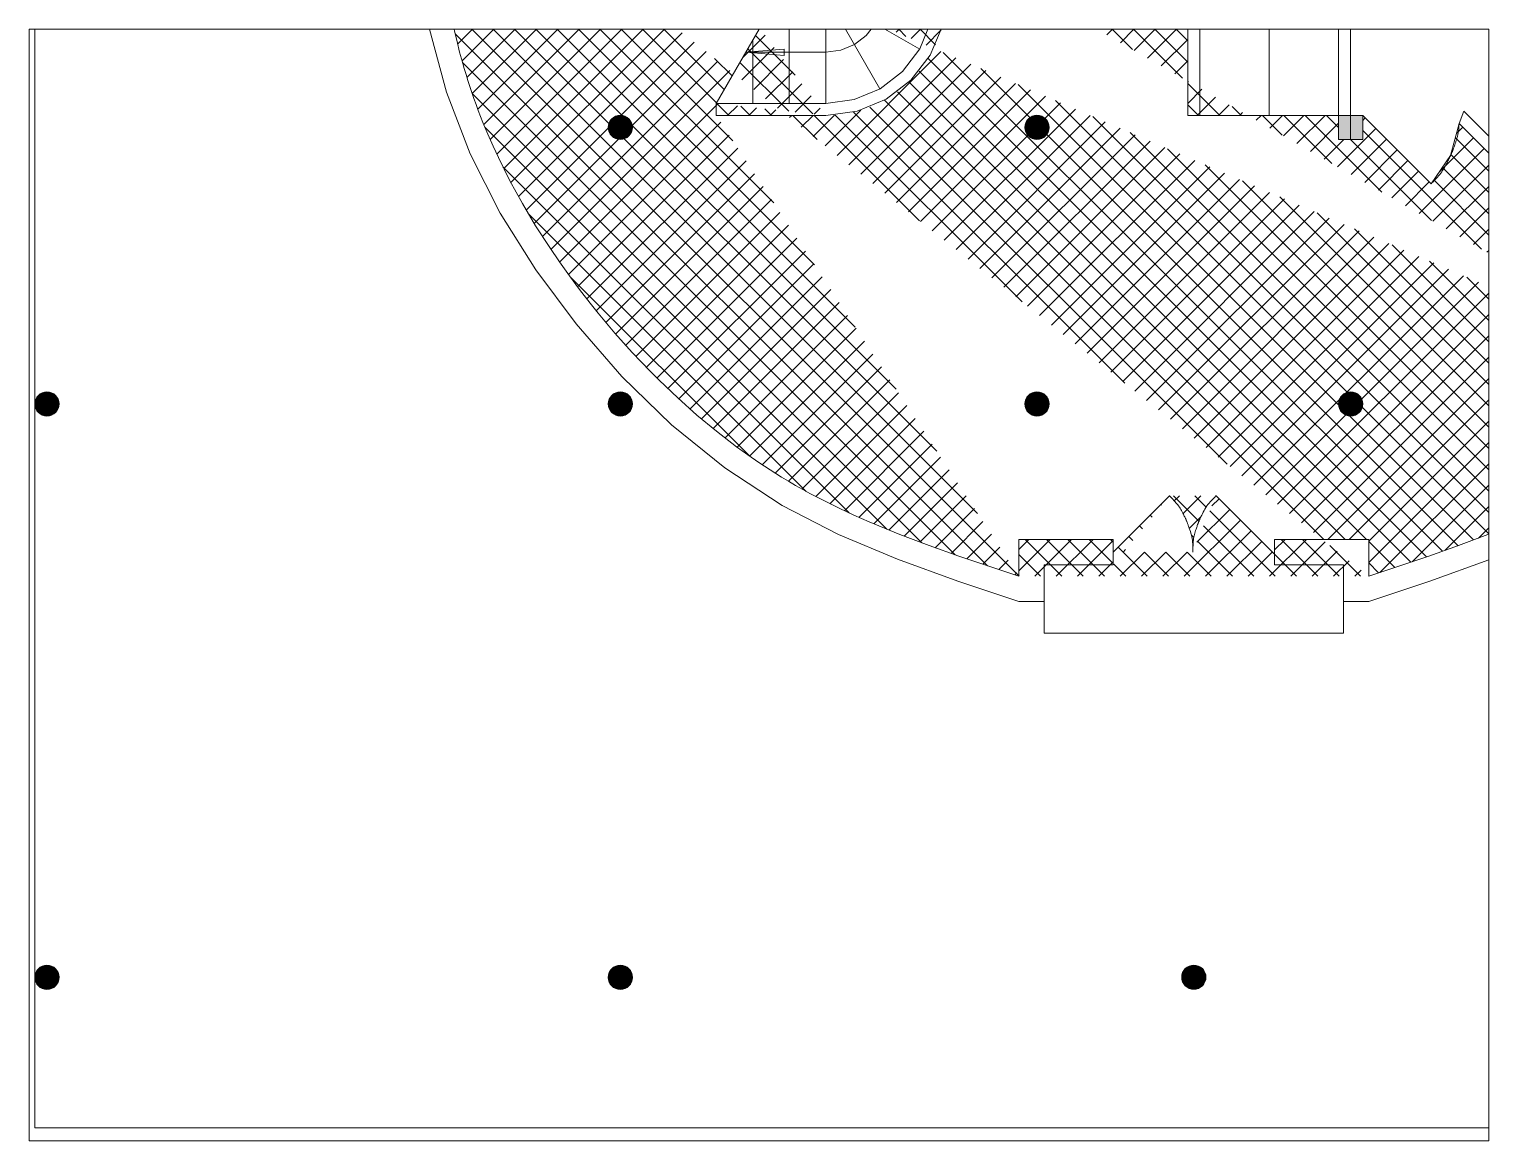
# Paper-space layout 'www.ceco.net' of a CAD drawing. Header units: inches. Extents: x 1.05 to 9.45, y 0.8 to 7.2.
# The model-space entities are those that its viewports show. They can reach past a viewport. Long polylines and large blocks are cut down to what shows.
import ezdxf

# ---------------------------------------------------------------- set-up
doc = ezdxf.new("R2010")
doc.units = ezdxf.units.IN
doc.header["$MEASUREMENT"] = 0
doc.layers.add('ceco.net 270 Villa Savoye ground floor', color=7, linetype='Continuous', lineweight=15)
doc.layers.add('ceco.net 270 Villa Savoye ground floor - auxiliar', color=9, linetype='Continuous', lineweight=15)

msp = doc.modelspace()

# ---------------------------------------------------------------- hatches: boundary and pattern name
at = {"layer": 'ceco.net 270 Villa Savoye ground floor - auxiliar'}
h = msp.add_hatch(dxfattribs=at)
h.set_pattern_fill('ANSI37', color=256, style=0)
h.set_pattern_definition([(45, (0, 0), (-0.0883883476483184, 0.0883883476483185), []), (135, (0, 0), (-0.0883883476483185, -0.0883883476483184), [])])
edge = h.paths.add_edge_path(flags=17)
edge.add_ellipse((3.589844641325982, 12.41040265239951), major_axis=(-0.3393362009102772, 0), ratio=0.635064488573102, start_angle=0, end_angle=360)
edge = h.paths.add_edge_path(flags=16)
edge.add_spline(control_points=[(7.092544736490558, 11.67560178120666), (7.092544736490558, 11.677469904371), (7.090962097966703, 11.72751456081405), (7.068837269138681, 11.76940485698503), (7.065693826152055, 11.77519417021474), (7.038468001703485, 11.81865645495064), (6.998681131742054, 11.84451054525167), (6.993094636267223, 11.84786582443296), (6.986272787588943, 11.85154846857684), (6.963092009540188, 11.86312073905312), (6.915852493728785, 11.87534021281555), (6.84199957751016, 11.87452690106514), (6.791439038200047, 11.84815113300401), (6.758464297708421, 11.82796586440135), (6.729129648820269, 11.79380768277655), (6.718978253988836, 11.77519417021473), (6.71529552976779, 11.76940485698503), (6.692453984510326, 11.72773014024471), (6.691910646327153, 11.67553183731058), (6.692351762777263, 11.62647372661671), (6.718691889305185, 11.57581644694225), (6.738884375684347, 11.54293821130557), (6.773135810592845, 11.51280883354585), (6.791580863917949, 11.50114688949495), (6.841813767882126, 11.47560489623345), (6.912282186393918, 11.47664754301918), (6.95648990445149, 11.48455794946332), (6.986272787588943, 11.49802633307893), (6.993094636267223, 11.50114688949495), (6.998681131742054, 11.5050642564041), (7.038418459608693, 11.53294965283868), (7.065693826152055, 11.57597509666121), (7.07860248692372, 11.60099224302342), (7.091954233563406, 11.6474763050067), (7.092544736490558, 11.6738374665926), (7.092544736490558, 11.67560178120666)], knot_values=[0, 0, 0, 1, 2, 3, 4, 5, 6, 7, 8, 9, 10, 11, 12, 13, 14, 15, 16, 17, 18, 19, 20, 21, 22, 23, 24, 25, 26, 27, 28, 29, 30, 31, 32, 33, 34, 34, 34], degree=2, periodic=0)
edge = h.paths.add_edge_path()
edge.add_line((3.250508440415705, 10.7498621176829), (3.250508440415704, 11.95996831360112))
edge.add_line((3.250508440415704, 11.95996831360112), (4.151325405534374, 11.95996821357699))
edge.add_line((4.151325405534374, 11.95996821357699), (4.151325405534374, 12.05962358329192))
edge.add_line((4.151325405534374, 12.05962358329192), (3.250508440415705, 12.05962358329192))
edge.add_line((3.250508440415705, 12.05962358329192), (3.250508440415705, 12.76118074436845))
edge.add_line((3.250508440415705, 12.76118074436845), (4.751192452110886, 12.76118074436845))
edge.add_line((4.751192452110886, 12.76118074436845), (4.751192452110886, 12.55983526015349))
edge.add_line((4.751192452110886, 12.55983526015349), (4.850848598916191, 12.55983526015349))
edge.add_line((4.850848598916191, 12.55983526015349), (4.850848598916191, 11.95996831360112))
edge.add_line((4.850848598916191, 11.95996831360112), (7.163117344192172, 11.95996831360112))
edge.add_line((7.163117344192172, 11.95996831360112), (7.163117344192176, 18.21189638986115))
edge.add_line((7.163117344192176, 18.21189638986115), (8.302650911092877, 18.21189638986115))
edge.add_line((8.302650911092877, 18.21189638986115), (8.302650911092877, 13.75128175352723))
edge.add_line((8.302650911092877, 13.75128175352723), (9.552212927612295, 13.02893795358414))
edge.add_line((9.552212927612295, 13.02893795358414), (9.552212927612345, 8.391934855108834))
edge.add_line((9.552212927612345, 8.391934855108834), (10.80177504415595, 8.391934855108829))
edge.add_line((10.80177504415595, 8.391934855108829), (10.80177504415595, 8.192674173952184))
edge.add_line((10.80177504415595, 8.192674173952184), (11.0010357253126, 8.192674173952197))
edge.add_line((11.0010357253126, 8.192674173952197), (11.0010357253126, 8.391934855108829))
edge.add_line((11.0010357253126, 8.391934855108829), (11.56770118763463, 7.825269424999419))
edge.add_line((11.56770118763463, 7.825269424999419), (11.72861015924043, 8.058625340965003))
edge.add_line((11.72861015924043, 8.058625340965003), (11.79943914229531, 8.324142623350522))
edge.add_line((11.79943914229531, 8.324142623350522), (13.97735310878196, 6.144296223743736))
edge.add_spline(control_points=[(3.249683593967974, 10.7498621176829), (3.274523616145208, 10.49581651325073), (3.299215682922022, 10.22561036412137), (3.363758462062304, 9.69375828132809), (3.403609686282079, 9.432134726841046), (3.483425361747893, 9.060461748344292), (3.511578102452678, 8.94522701309133), (3.562546749122027, 8.763847177667348), (3.582905572749073, 8.696731365490084), (3.626634127165714, 8.563538090446523), (3.650034242040622, 8.497321757334214), (3.724644824231743, 8.299881720742718), (3.78026650512962, 8.169866019668628), (3.963165167855251, 7.785240836691561), (4.106490049145523, 7.536049980639183), (4.371391220368871, 7.138846471888347), (4.483260804075596, 6.985723655599379), (4.690100467360654, 6.724358167677958), (4.782397620805797, 6.614352339457465), (4.972983737014447, 6.400733184730287), (5.071320956499734, 6.29707631325644), (5.3751777532549, 5.997139307044522), (5.589538956329854, 5.811905625481816), (5.935912701308478, 5.556130980707659), (6.060072512667744, 5.472206043995892), (6.264127324766255, 5.347258004496274), (6.342030507914873, 5.302498672934583), (6.500680940389528, 5.216833980069458), (6.581332142345668, 5.175932119223737), (6.826840629373098, 5.058183335487228), (6.99525923653656, 4.98629732433933), (7.486563522512084, 4.793354441115948), (7.818054612553155, 4.683076784997819), (8.153218253326816, 4.572802317427262)], knot_values=[0, 0, 0, 0, 31.90571638801431, 31.90571638801431, 63.81143277602862, 63.81143277602862, 78.39637500749345, 78.39637500749345, 87.08060962636155, 87.08060962636155, 95.76484424522964, 95.76484424522964, 113.1333134829658, 113.1333134829658, 147.8702519584382, 147.8702519584382, 170.557682797846, 170.557682797846, 187.7096894227954, 187.7096894227954, 204.8616960477449, 204.8616960477449, 239.1657092976437, 239.1657092976437, 257.5786780389198, 257.5786780389198, 268.6959322039036, 268.6959322039036, 279.8131863688874, 279.8131863688874, 302.0476946988551, 302.0476946988551, 343.3500527779183, 343.3500527779183, 343.3500527779183, 343.3500527779183], degree=3, periodic=0)
edge.add_line((5.645806720532705, 8.391934955132959), (6.552878094826329, 8.391934955132964))
edge.add_line((5.645806720532705, 8.491539389460167), (5.645806720532705, 8.391934955132964))
edge.add_line((5.645806720532705, 8.491539389460172), (6.137730020524625, 9.340495240608043))
edge.add_line((5.041821880341815, 9.340495240608046), (6.552878094826331, 9.340495240608043))
edge.add_line((5.041821880341816, 10.29114032914142), (5.041821880341816, 9.340495240608046))
edge.add_line((5.041821880341817, 10.39079657597086), (5.041821880341816, 10.29114032914142))
edge.add_line((6.553900922817476, 10.39079709935717), (5.041821880341817, 10.39079657597086))
edge.add_arc((6.553900922817476, 9.391365734072401), 0.9994313652847717, 269.9413629196299, 450.0586370803699)
edge.add_spline(control_points=[(13.97735310878196, 6.144296223743736), (13.79083162984775, 5.964462306018868), (13.59457269336023, 5.797158722534028), (13.26816941889237, 5.556130980707659), (13.1440096075331, 5.472206043995892), (12.93995479543459, 5.347258004496274), (12.86205161228597, 5.302498672934583), (12.70340117981131, 5.216833980069458), (12.62274997785517, 5.175932119223737), (12.37724149082775, 5.058183335487228), (12.20882288366428, 4.98629732433933), (11.71751859192482, 4.79335443885236), (11.38602749568244, 4.683076781017315), (11.05086384872731, 4.57280231145669)], knot_values=[207.9011381230559, 207.9011381230559, 207.9011381230559, 207.9011381230559, 239.1657092976437, 239.1657092976437, 257.5786780389198, 257.5786780389198, 268.6959322039036, 268.6959322039036, 279.8131863688874, 279.8131863688874, 302.0476946988551, 302.0476946988551, 343.3500535233272, 343.3500535233272, 343.3500535233272, 343.3500535233272], degree=3, periodic=0)
edge.add_line((8.153218253326818, 4.572802317427262), (8.153218253326818, 4.877795801215805))
edge.add_line((8.153218253326818, 4.877795801215805), (8.933686278515477, 4.877795801215805))
edge.add_line((8.933686278515477, 4.668036676351329), (8.933686278515477, 4.877795801215805))
edge.add_line((9.40069546678797, 5.239977139534159), (8.933686278515477, 4.772916238783563))
edge.add_spline(control_points=[(9.593753560345263, 4.772916219725157), (9.593753560345263, 4.77696249179689), (9.592326797996, 4.886823993600123), (9.55552425056083, 4.995724801203137), (9.550143360040318, 5.010518640780722), (9.542858632567143, 5.02886076507539), (9.544108494205158, 5.025713754071917), (9.543894051850282, 5.026253695798184), (9.543846458978074, 5.026357609170377), (9.543958198560086, 5.026097413771224), (9.54373461978147, 5.026624632477521), (9.545037732399416, 5.023551776668666), (9.537442635470358, 5.04146169281549), (9.530942816927192, 5.055581086335088), (9.488265297046096, 5.142892831231948), (9.423180110266456, 5.216439061417016), (9.412494504129825, 5.227973336566507), (9.398671112410257, 5.242036693632635), (9.401042831473346, 5.239623803025081), (9.400681043789708, 5.239991871114331), (9.400680331465043, 5.239992595804515), (9.40069550125808, 5.239977162673423), (9.40069550125808, 5.239977162673423)], knot_values=[0, 0, 0, 1, 2, 3, 4, 5, 6, 7, 8, 9, 10, 11, 12, 13, 14, 15, 16, 17, 18, 19, 20, 21, 21, 21], degree=2, periodic=0)
edge.add_spline(control_points=[(9.786811619432463, 5.239977162673423), (9.783921886603595, 5.237087429844557), (9.706526732737283, 5.157673757022298), (9.656559293261335, 5.055581086335048), (9.650061447634195, 5.041461692815495), (9.642469909458494, 5.023551776668666), (9.643772411490902, 5.026624632477527), (9.643548937472206, 5.026097413771224), (9.643507606868585, 5.025984742878376), (9.64361306884028, 5.026253695798184), (9.643398626485403, 5.025713754071905), (9.644648488123412, 5.028860765075402), (9.63736376065023, 5.010518640780728), (9.631982870129711, 4.995724801203085), (9.600466435486824, 4.90262859741187), (9.59449702243576, 4.805185688790807), (9.593898099908015, 4.789590262121634), (9.59372876127691, 4.770055406329086), (9.593757815192738, 4.773407057705088), (9.593753383239111, 4.772895788808782), (9.593753374513037, 4.772894782170187), (9.593753560345263, 4.772916219725157), (9.593753560345263, 4.772916219725157)], knot_values=[0, 0, 0, 1, 2, 3, 4, 5, 6, 7, 8, 9, 10, 11, 12, 13, 14, 15, 16, 17, 18, 19, 20, 21, 21, 21], degree=2, periodic=0)
edge.add_line((9.786811635755846, 5.239977139534159), (10.27039582353865, 4.754170791393955))
edge.add_line((10.27039582353865, 4.668036676351329), (10.27039582353865, 4.877795801215805))
edge.add_line((11.05086384872732, 4.877795801215805), (10.27039582353865, 4.877795801215805))
edge.add_line((11.05086384872732, 4.57280231145669), (11.05086384872732, 4.877795801215805))

# ---------------------------------------------------------------- linework, layer by layer
at = {"layer": 'ceco.net 270 Villa Savoye ground floor'}
for p, q in [((10.80177504415596, 8.192674173952184), (10.80177504415596, 18.21189638986114)), ((10.90137947848315, 8.192674173952184), (10.90137947848315, 18.21189638986114)), ((9.552212927612345, 8.391934855108834), (9.552212927612345, 17.01216249675639)), ((9.651869174441787, 8.391934855108834), (9.651869174441787, 17.01216249675639)), ((10.22682210929887, 8.391934855108829), (10.22682210929887, 16.93120896284975)), ((5.645806720532705, 8.491539389460172), (6.137730020524625, 9.340495240608043)), ((6.249843273201721, 9.340495240608043), (6.249843273201721, 8.491539389460172)), ((6.552878094826331, 9.340495240608043), (6.552878094826331, 8.491539389460172)), ((6.65665213527016, 9.330122937794577), (7.331261316956686, 8.939888875188169)), ((6.613078421030385, 9.28654912353066), (7.001227680578472, 8.611940041868271)), ((5.94889325463543, 9.012546307264005), (5.94889325463543, 8.491539389460172)), ((6.552878094826331, 8.914974963517022), (5.891164385059524, 8.914974963517022)), ((6.552878094826331, 8.491539389460172), (5.645806720532704, 8.491539389460177)), ((5.645806720532705, 8.491539389460167), (5.645806720532705, 8.391934955132964)), ((5.645806720532705, 8.391934955132959), (6.552878094826329, 8.391934955132964)), ((9.651869174441787, 8.391934855108834), (9.552212927612345, 8.391934855108834)), ((9.651869174441789, 8.391934855108829), (10.80177504415595, 8.391934855108829)), ((11.56770116041452, 7.825269420006895), (11.0010357253126, 8.391934855108829)), ((11.79943914229531, 8.324142623350522), (11.83753457061283, 8.427221169617596)), ((11.83753457061283, 8.427221169617596), (14.18717433343174, 6.075496603740361)), ((11.79943914229531, 8.324142623350529), (14.11660170441422, 6.004924074746972)), ((10.90137947848315, 8.192674173952184), (10.80177504415596, 8.192674173952184)), ((9.40069546678797, 5.239977139534159), (8.933686278515477, 4.772916238783563)), ((9.786811635755846, 5.239977139534159), (10.27039582353865, 4.754170791393955)), ((8.153218253326818, 4.572802317427262), (8.153218253326818, 4.877795801215805)), ((8.153218253326818, 4.877795801215805), (8.933686278515477, 4.877795801215805)), ((8.933686278515477, 4.668036676351329), (8.933686278515477, 4.877795801215805)), ((11.05086384872732, 4.877795801215805), (10.27039582353865, 4.877795801215805)), ((10.27039582353865, 4.668036676351329), (10.27039582353865, 4.877795801215805)), ((11.05086384872732, 4.57280231145669), (11.05086384872732, 4.877795801215805)), ((8.362977378191294, 4.363043192562785), (8.362977378191294, 4.668036676351329)), ((8.362977378191294, 4.668036676351329), (8.933686278515477, 4.668036676351329)), ((10.84110472386284, 4.668036676351334), (10.27039582353865, 4.668036676351329)), ((10.84110472386284, 4.363043192562785), (10.84110472386284, 4.668036676351334)), ((8.15321825332682, 4.363043192562785), (8.362977378191294, 4.363043192562785)), ((11.05086384872732, 4.363043192562785), (10.84110472386284, 4.363043192562785))]:
    msp.add_line(p, q, dxfattribs=at)
at = {"layer": 'ceco.net 270 Villa Savoye ground floor', "linetype": 'Continuous', "lineweight": 0}
for p, q in [((9.552212927612347, 13.02893795358411), (9.552212927612345, 8.391934855108834)), ((8.362977378191294, 4.363043192562785), (8.362977378191294, 4.100181693149086)), ((10.84110472386284, 4.363043192562785), (10.84110472386284, 4.100181693149085)), ((8.362977378191294, 4.100181693149086), (10.84110472386284, 4.100181693149085))]:
    msp.add_line(p, q, dxfattribs=at)
at = {"layer": 'ceco.net 270 Villa Savoye ground floor', "flags": 128}
for points in [[(19.20408210205412, 0), (19.20408210205412, 21.50389384148244), (0, 21.50389384148244), (0, 0), (19.20408210205412, 0)], [(5.891164385059522, 8.914974963517022), (6.208741015590094, 8.941973778270622), (6.208741015590094, 8.88797604873927), (5.891164385059522, 8.914974963517022)], [(11.0010357253126, 8.192674173952197), (11.0010357253126, 8.391934855108829), (10.80177504415595, 8.391934855108829), (10.80177504415595, 8.192674173952197), (11.0010357253126, 8.192674173952197)]]:
    msp.add_lwpolyline(points, dxfattribs=at)
at = {"layer": 'ceco.net 270 Villa Savoye ground floor', "const_width": 0.1002877928111281, "flags": 128}
for points in [[(4.800594948728034, 8.292389822336727, 1), (4.900882741539162, 8.292389822336727, 1)], [(8.252542091772161, 8.292389822336727, 1), (8.35282988458329, 8.292389822336727, 1)], [(0.0509165772229976, 6.000732238544085, 1), (0.1512043700341257, 6.000732238544085, 1)], [(4.801722255109257, 6.000732238544085, 1), (4.902010047920386, 6.000732238544085, 1)], [(8.252542091772161, 6.000732238544085, 1), (8.35282988458329, 6.000732238544085, 1)], [(10.85127069454424, 6.000732866927734, 1), (10.95155848735537, 6.000732866927734, 1)], [(0.0509165772229976, 1.248817332192394, 1), (0.1512043700341257, 1.248817332192394, 1)], [(4.801722255109257, 1.248553428105226, 1), (4.902010047920386, 1.248553428105226, 1)], [(9.551872310480244, 1.249537763629081, 1), (9.652160103291372, 1.249537763629081, 1)]]:
    msp.add_lwpolyline(points, format="xyb", close=True, dxfattribs=at)
at = {"layer": 'ceco.net 270 Villa Savoye ground floor'}
for centre, radius in [((4.850738845133598, 8.292389822336727), 0.1002877928111288), ((4.850738845133598, 8.292385157547743), 0.0996211011796675), ((4.850738845133598, 8.292385157547743), 0.0995392199561693), ((8.302685988177727, 8.292389822336727), 0.1002877928111288), ((8.302685988177727, 8.292385157547743), 0.0996211011796675), ((0.1010604736285616, 6.000732238544085), 0.1002877928111288), ((4.851866151514823, 6.000732238544085), 0.1002877928111288), ((8.302685988177727, 6.000732238544085), 0.1002877928111288), ((8.302685988177727, 6.0007275737551), 0.0996211011796675), ((10.90141459094981, 6.000732866927734), 0.1002877928111288), ((10.90141459094981, 6.000732866927734), 0.0996211010724313), ((0.1010604736285616, 1.248817332192394), 0.1002877928111288), ((4.851866151514823, 1.248553428105226), 0.100676584212705), ((4.851866151514823, 1.248553428105226), 0.1002877928111288), ((9.602016206885807, 1.249537763629081), 0.1002877928111288), ((9.602016206885807, 1.249537763629081), 0.0996293755447723)]:
    msp.add_circle(centre, radius, dxfattribs=at)
for centre, radius, start, end in [((6.551861499524142, 9.391339859300802), 0.8998010441155564, 270.0647327907215, 90.06473279072495), ((6.553900922817476, 9.391365734072401), 0.9994313652847717, 269.9413629196299, 90.05863708037002), ((6.552903954237455, 9.390297466953548), 0.4753225535867072, 269.9968828848795, 90.00311711512065)]:
    msp.add_arc(centre, radius, start, end, dxfattribs=at)
for points, degree, knots in [([(3.051247721836833, 10.74986211269037), (3.118491566378057, 10.01311218167195), (3.253205956938064, 8.53712848934416), (4.413190816116581, 6.574031971474131), (6.071324888909306, 5.047516641300111), (7.4759199255695, 4.585721611230873), (8.153218253326818, 4.363043192562786)], 3, [0, 0, 0, 0, 2.194364014245123, 4.396125963092634, 6.67029472227014, 8.788124596617276, 8.788124596617276, 8.788124596617276, 8.788124596617276]), ([(3.249683593967974, 10.7498621176829), (3.274523616145208, 10.49581651325073), (3.299215682922022, 10.22561036412137), (3.363758462062304, 9.69375828132809), (3.403609686282079, 9.432134726841046), (3.483425361747893, 9.060461748344292), (3.511578102452678, 8.94522701309133), (3.562546749122027, 8.763847177667348), (3.582905572749073, 8.696731365490084), (3.626634127165714, 8.563538090446523), (3.650034242040622, 8.497321757334214), (3.724644824231743, 8.299881720742718), (3.78026650512962, 8.169866019668628), (3.963165167855251, 7.785240836691561), (4.106490049145523, 7.536049980639183), (4.371391220368871, 7.138846471888347), (4.483260804075596, 6.985723655599379), (4.690100467360654, 6.724358167677958), (4.782397620805797, 6.614352339457465), (4.972983737014447, 6.400733184730287), (5.071320956499734, 6.29707631325644), (5.3751777532549, 5.997139307044522), (5.589538956329854, 5.811905625481816), (5.935912701308478, 5.556130980707659), (6.060072512667744, 5.472206043995892), (6.264127324766255, 5.347258004496274), (6.342030507914873, 5.302498672934583), (6.500680940389528, 5.216833980069458), (6.581332142345668, 5.175932119223737), (6.826840629373098, 5.058183335487228), (6.99525923653656, 4.98629732433933), (7.486563522512084, 4.793354441115948), (7.818054612553155, 4.683076784997819), (8.153218253326816, 4.572802317427262)], 3, [0, 0, 0, 0, 31.90571638801431, 31.90571638801431, 63.81143277602862, 63.81143277602862, 78.39637500749345, 78.39637500749345, 87.08060962636155, 87.08060962636155, 95.76484424522964, 95.76484424522964, 113.1333134829658, 113.1333134829658, 147.8702519584382, 147.8702519584382, 170.557682797846, 170.557682797846, 187.7096894227954, 187.7096894227954, 204.8616960477449, 204.8616960477449, 239.1657092976437, 239.1657092976437, 257.5786780389198, 257.5786780389198, 268.6959322039036, 268.6959322039036, 279.8131863688874, 279.8131863688874, 302.0476946988551, 302.0476946988551, 343.3500527779183, 343.3500527779183, 343.3500527779183, 343.3500527779183]), ([(16.16112184255023, 10.7498621176829), (16.09044498118746, 10.0132187306302), (15.94889722110286, 8.537909564264574), (14.79150642689375, 6.573927111414642), (13.13261380529867, 5.047541091146408), (11.72811553413144, 4.585729565451917), (11.05086386687402, 4.363043192562786)], 3, [0, 0, 0, 0, 2.195733747123628, 4.397495695971141, 6.671664455148649, 8.789494329495785, 8.789494329495785, 8.789494329495785, 8.789494329495785]), ([(11.56770118763463, 7.825269424999419), (11.5713986672848, 7.829035823189194), (11.66296794888211, 7.924832695794243), (11.72317512912766, 8.046869317231797), (11.73159292102903, 8.065046834292238), (11.74139916918787, 8.08810767960918), (11.73971668299576, 8.084151064072296), (11.73996979024624, 8.08474564709486), (11.74006147700345, 8.084969127512588), (11.73992127019582, 8.084628936254065), (11.74020674760095, 8.08532243642105), (11.73854286335046, 8.081280421239189), (11.74824069144826, 8.104839012163403), (11.75536415411745, 8.123877080167947), (11.79341706035522, 8.233814917203183), (11.79854913965037, 8.310461926150174), (11.79943914229531, 8.324142623350523)], 2, [0, 0, 0, 1, 2, 3, 4, 5, 6, 7, 8, 9, 10, 11, 12, 13, 14, 14.32036367870339, 14.32036367870339, 14.32036367870339]), ([(13.97735310878196, 6.144296223743736), (13.79083162984775, 5.964462306018868), (13.59457269336023, 5.797158722534028), (13.26816941889237, 5.556130980707659), (13.1440096075331, 5.472206043995892), (12.93995479543459, 5.347258004496274), (12.86205161228597, 5.302498672934583), (12.70340117981131, 5.216833980069458), (12.62274997785517, 5.175932119223737), (12.37724149082775, 5.058183335487228), (12.20882288366428, 4.98629732433933), (11.71751859192482, 4.79335443885236), (11.38602749568244, 4.683076781017315), (11.05086384872731, 4.57280231145669)], 3, [207.9011381230559, 207.9011381230559, 207.9011381230559, 207.9011381230559, 239.1657092976437, 239.1657092976437, 257.5786780389198, 257.5786780389198, 268.6959322039036, 268.6959322039036, 279.8131863688874, 279.8131863688874, 302.0476946988551, 302.0476946988551, 343.3500535233272, 343.3500535233272, 343.3500535233272, 343.3500535233272])]:
    msp.add_open_spline(points, degree=degree, knots=knots, dxfattribs=at)
for points in [[(9.593753560345263, 4.772916219725157), (9.593753560345263, 4.77696249179689), (9.592326797996, 4.886823993600123), (9.55552425056083, 4.995724801203137), (9.550143360040318, 5.010518640780722), (9.542858632567143, 5.02886076507539), (9.544108494205158, 5.025713754071917), (9.543894051850282, 5.026253695798184), (9.543846458978074, 5.026357609170377), (9.543958198560086, 5.026097413771224), (9.54373461978147, 5.026624632477521), (9.545037732399416, 5.023551776668666), (9.537442635470358, 5.04146169281549), (9.530942816927192, 5.055581086335088), (9.488265297046096, 5.142892831231948), (9.423180110266456, 5.216439061417016), (9.412494504129825, 5.227973336566507), (9.398671112410257, 5.242036693632635), (9.401042831473346, 5.239623803025081), (9.400681043789708, 5.239991871114331), (9.400680331465043, 5.239992595804515), (9.40069550125808, 5.239977162673423), (9.40069550125808, 5.239977162673423)], [(9.786811619432463, 5.239977162673423), (9.783921886603595, 5.237087429844557), (9.706526732737283, 5.157673757022298), (9.656559293261335, 5.055581086335048), (9.650061447634195, 5.041461692815495), (9.642469909458494, 5.023551776668666), (9.643772411490902, 5.026624632477527), (9.643548937472206, 5.026097413771224), (9.643507606868585, 5.025984742878376), (9.64361306884028, 5.026253695798184), (9.643398626485403, 5.025713754071905), (9.644648488123412, 5.028860765075402), (9.63736376065023, 5.010518640780728), (9.631982870129711, 4.995724801203085), (9.600466435486824, 4.90262859741187), (9.59449702243576, 4.805185688790807), (9.593898099908015, 4.789590262121634), (9.59372876127691, 4.770055406329086), (9.593757815192738, 4.773407057705088), (9.593753383239111, 4.772895788808782), (9.593753374513037, 4.772894782170187), (9.593753560345263, 4.772916219725157), (9.593753560345263, 4.772916219725157)]]:
    msp.add_open_spline(points, degree=2, dxfattribs=at)
msp.add_solid([(10.80177504415596, 8.391934855108829), (11.0010357253126, 8.391934855108829), (10.80177504415595, 8.192674173952197), (11.0010357253126, 8.192674173952197)], dxfattribs=at)
at = {"layer": 'ceco.net 270 Villa Savoye ground floor - auxiliar', "linetype": 'Continuous', "lineweight": 0, "flags": 128}
msp.add_lwpolyline([(3.250508440415705, 10.7498621176829), (3.250508440415704, 11.95996831360112), (4.151325405534374, 11.95996821357699), (4.151325405534374, 12.05962358329192), (3.250508440415705, 12.05962358329192), (3.250508440415705, 12.76118074436845), (4.751192452110886, 12.76118074436845), (4.751192452110886, 12.55983526015349), (4.850848598916191, 12.55983526015349), (4.850848598916191, 11.95996831360112), (7.163117344192172, 11.95996831360112), (7.163117344192176, 18.21189638986115), (8.302650911092877, 18.21189638986115), (8.302650911092877, 13.75128175352723), (9.552212927612295, 13.02893795358414), (9.552212927612345, 8.391934855108834), (10.80177504415595, 8.391934855108829), (10.80177504415595, 8.192674173952184), (11.0010357253126, 8.192674173952197), (11.0010357253126, 8.391934855108829), (11.56770118763463, 7.825269424999419), (11.72861015924043, 8.058625340965003), (11.79943914229531, 8.324142623350522), (13.97735310878196, 6.144296223743736)], dxfattribs=at)

psp = doc.layouts.new('www.ceco.net')

# ---------------------------------------------------------------- viewports
at = {"layer": '0'}
psp.add_viewport(center=(5.24999976158142, 3.99999976158142), size=(8.399999618530272, 6.399999618530272), view_center_point=(6, 4.5), view_height=9.212561132646359, dxfattribs=at)

doc.saveas('drawing.dxf')
